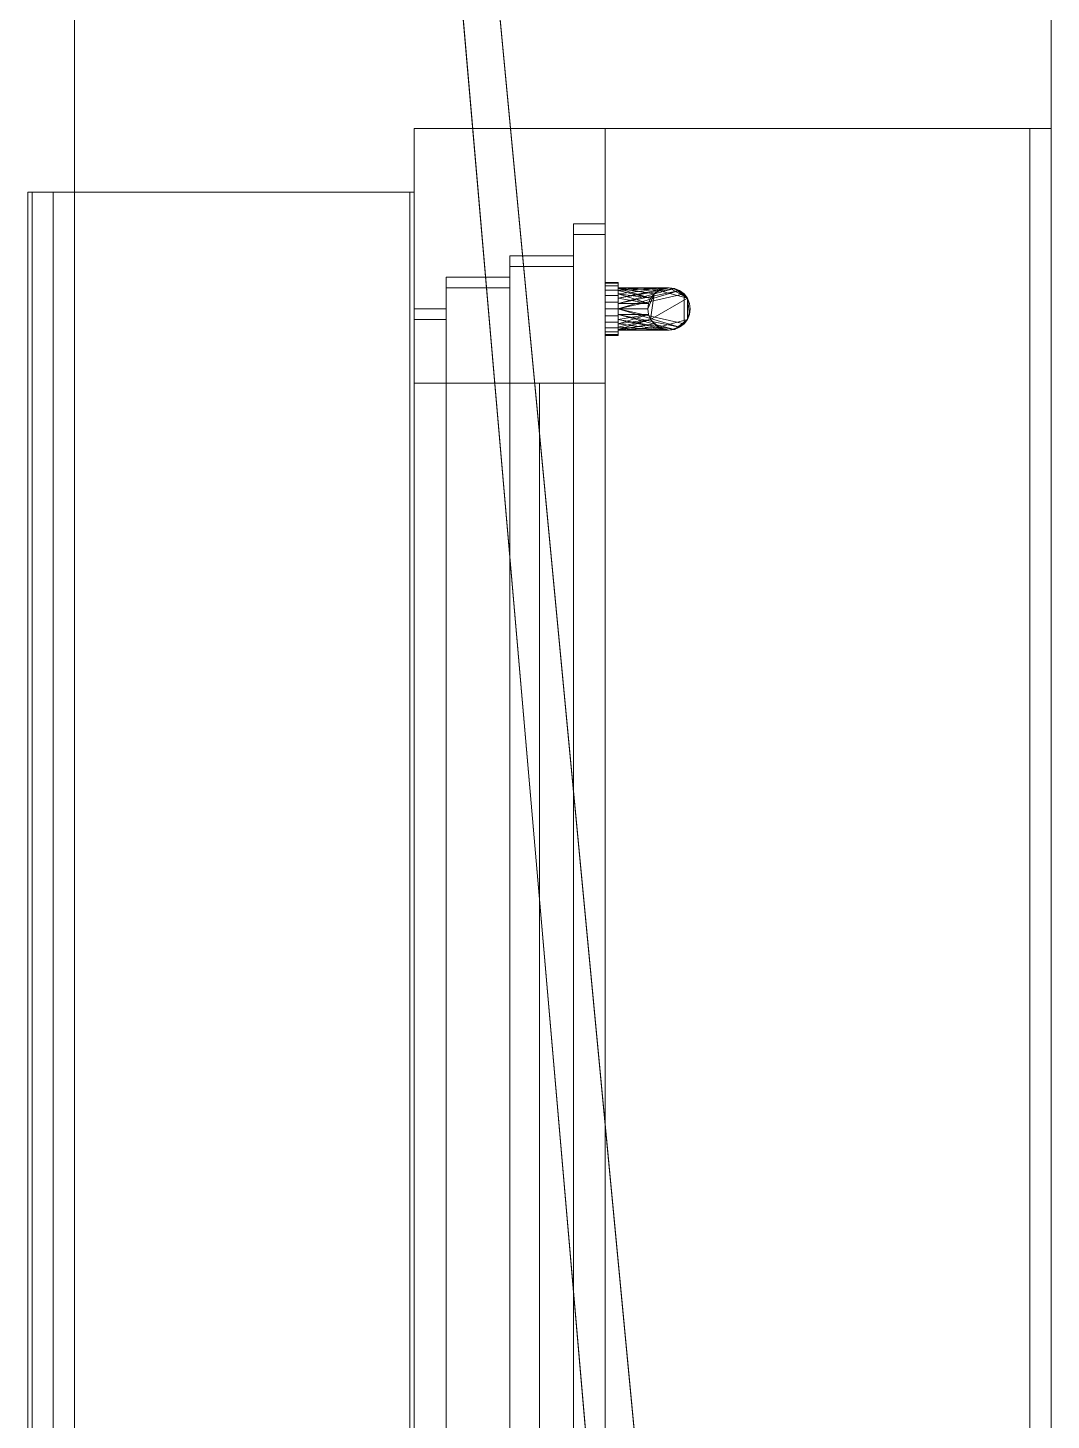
# Model space of a CAD drawing. Header units: millimetres. Extents: x 58509 to 70877, y -36887 to -9553.
# Drawn here: x 58783 to 59265, y -12632 to -11977 of the extents above; entities that cross this region are included whole.
import ezdxf

# ---------------------------------------------------------------- set-up
doc = ezdxf.new("R2010")
doc.units = ezdxf.units.MM
doc.layers.add('A-GLAZ', color=151, linetype='Continuous', lineweight=9)
doc.layers.add('A-WALL', color=113, linetype='Continuous', lineweight=9)

# ---------------------------------------------------------------- blocks, each defined once
blk = doc.blocks.new('FE 1 tlg - DrehKipp - 1100 x 1400-2474492-_3D_')
at = {"layer": 'A-GLAZ'}
mesh = blk.add_polyface(dxfattribs=at)
corners = [(-520, 252, 860.63), (-520, 230, 862), (-520, 72, 871.88), (520, 72, 871.88), (520, 230, 862), (520, 252, 860.63)]
mesh.append_faces([[corners[k] for k in face] for face in [(5, 0, 1, 4)]], dxfattribs={"vtx2": -1})
mesh.append_faces([[corners[k] for k in face] for face in [(1, 2, 3, 4)]], dxfattribs={"vtx3": -1})
mesh = blk.add_polyface(dxfattribs=at)
corners = [(-520, 252, 820.63), (-520, 252, 860.63), (520, 252, 860.63), (520, 252, 820.63)]
mesh.append_faces([[corners[k] for k in face] for face in [(3, 0, 1, 2)]])
mesh = blk.add_polyface(dxfattribs=at)
corners = [(-520, 240, 820.63), (-520, 252, 820.63), (520, 252, 820.63), (520, 240, 820.63)]
mesh.append_faces([[corners[k] for k in face] for face in [(0, 1, 2, 3)]])
mesh = blk.add_polyface(dxfattribs=at)
corners = [(-520, 250, 822.63), (-520, 240, 822.63), (520, 240, 822.63), (520, 250, 822.63)]
mesh.append_faces([[corners[k] for k in face] for face in [(0, 1, 2, 3)]])
mesh = blk.add_polyface(dxfattribs=at)
corners = [(-520, 250, 858.75), (-520, 250, 822.63), (520, 250, 822.63), (520, 250, 858.75)]
mesh.append_faces([[corners[k] for k in face] for face in [(3, 0, 1, 2)]])
mesh = blk.add_polyface(dxfattribs=at)
corners = [(-520, 230, 860), (-520, 250, 858.75), (520, 250, 858.75), (520, 230, 860), (520, 70, 870), (-520, 70, 870)]
mesh.append_faces([[corners[k] for k in face] for face in [(4, 5, 0, 3)]], dxfattribs={"vtx2": -1})
mesh.append_faces([[corners[k] for k in face] for face in [(0, 1, 2, 3)]], dxfattribs={"vtx3": -1})
mesh = blk.add_polyface(dxfattribs=at)
corners = [(520, 230, 862), (520, 230, 860), (520, 250, 858.75), (520, 250, 822.63), (520, 240, 822.63), (520, 240, 820.63), (520, 252, 820.63), (520, 252, 860.63)]
mesh.append_faces([[corners[k] for k in face] for face in [(2, 7, 0, 1)]], dxfattribs={"vtx0": -1})
mesh.append_faces([[corners[k] for k in face] for face in [(7, 2, 3, 6)]], dxfattribs={"vtx0": -1, "vtx2": -1})
mesh.append_faces([[corners[k] for k in face] for face in [(5, 6, 3, 4)]], dxfattribs={"vtx1": -1})
mesh = blk.add_polyface(dxfattribs=at)
corners = [(-520, 240, 822.63), (-520, 240, 820.63), (520, 240, 820.63), (520, 240, 822.63)]
mesh.append_faces([[corners[k] for k in face] for face in [(3, 0, 1, 2)]])
mesh = blk.add_polyface(dxfattribs=at)
corners = [(520, 230, 860), (520, 230, 862), (520, 72, 871.88), (520, 72, 890), (520, 70, 890), (520, 70, 870)]
mesh.append_faces([[corners[k] for k in face] for face in [(2, 5, 0, 1)]], dxfattribs={"vtx0": -1})
mesh.append_faces([[corners[k] for k in face] for face in [(2, 3, 4, 5)]], dxfattribs={"vtx3": -1})
mesh = blk.add_polyface(dxfattribs=at)
corners = [(550, 70, 850), (550, -20, 850), (-550, -20, 850), (-550, 70, 850)]
mesh.append_faces([[corners[k] for k in face] for face in [(1, 2, 3, 0)]])
mesh = blk.add_polyface(dxfattribs=at)
corners = [(-550, 70, 2250), (550, 70, 2250), (550, 70, 850), (-550, 70, 850), (465, 70, 945), (465, 70, 2165), (-465, 70, 2165), (-465, 70, 945)]
mesh.append_faces([[corners[k] for k in face] for face in [(1, 5, 6, 0), (0, 6, 7, 3)]], dxfattribs={"vtx0": -1, "vtx2": -1})
mesh.append_faces([[corners[k] for k in face] for face in [(4, 5, 1, 2), (7, 4, 2, 3)]], dxfattribs={"vtx1": -1, "vtx3": -1})
mesh = blk.add_polyface(dxfattribs=at)
corners = [(550, 70, 2250), (-550, 70, 2250), (-550, -20, 2250), (550, -20, 2250)]
mesh.append_faces([[corners[k] for k in face] for face in [(2, 3, 0, 1)]])
mesh = blk.add_polyface(dxfattribs=at)
corners = [(-520, 72, 890), (-520, 70, 890), (520, 70, 890), (520, 72, 890)]
mesh.append_faces([[corners[k] for k in face] for face in [(0, 1, 2, 3)]])
mesh = blk.add_polyface(dxfattribs=at)
corners = [(-520, 72, 871.88), (-520, 72, 890), (520, 72, 890), (520, 72, 871.88)]
mesh.append_faces([[corners[k] for k in face] for face in [(3, 0, 1, 2)]])
mesh = blk.add_polyface(dxfattribs=at)
corners = [(-520, 70, 890), (-520, 70, 870), (520, 70, 870), (520, 70, 890)]
mesh.append_faces([[corners[k] for k in face] for face in [(3, 0, 1, 2)]])
mesh = blk.add_polyface(dxfattribs=at)
corners = [(465, 55, 945), (465, 70, 945), (-465, 70, 945), (-465, 55, 945)]
mesh.append_faces([[corners[k] for k in face] for face in [(3, 0, 1, 2)]])
mesh = blk.add_polyface(dxfattribs=at)
corners = [(465, 70, 2165), (465, 55, 2165), (-465, 55, 2165), (-465, 70, 2165)]
mesh.append_faces([[corners[k] for k in face] for face in [(2, 3, 0, 1)]])
mesh = blk.add_polyface(dxfattribs=at)
corners = [(-460, 70, 950), (-460, 70, 2160), (460, 70, 2160), (460, 70, 950), (-430, 70, 2130), (-430, 70, 980), (430, 70, 980), (430, 70, 2130)]
mesh.append_faces([[corners[k] for k in face] for face in [(2, 7, 4, 1), (1, 4, 5, 0)]], dxfattribs={"vtx0": -1, "vtx2": -1})
mesh.append_faces([[corners[k] for k in face] for face in [(6, 7, 2, 3), (5, 6, 3, 0)]], dxfattribs={"vtx1": -1, "vtx3": -1})
mesh = blk.add_polyface(dxfattribs=at)
corners = [(-460, 70, 950), (460, 70, 950), (460, 55, 950), (-460, 55, 950)]
mesh.append_faces([[corners[k] for k in face] for face in [(3, 0, 1, 2)]])
mesh = blk.add_polyface(dxfattribs=at)
corners = [(460, 70, 2160), (-460, 70, 2160), (-460, 55, 2160), (460, 55, 2160)]
mesh.append_faces([[corners[k] for k in face] for face in [(3, 0, 1, 2)]])
mesh = blk.add_polyface(dxfattribs=at)
corners = [(-430, -20, 980), (430, -20, 980), (430, 70, 980), (-430, 70, 980)]
mesh.append_faces([[corners[k] for k in face] for face in [(3, 0, 1, 2)]])
mesh = blk.add_polyface(dxfattribs=at)
corners = [(430, -20, 2130), (-430, -20, 2130), (-430, 70, 2130), (430, 70, 2130)]
mesh.append_faces([[corners[k] for k in face] for face in [(3, 0, 1, 2)]])
mesh = blk.add_polyface(dxfattribs=at)
corners = [(430, -20, 980), (430, -20, 2130), (430, 70, 2130), (430, 70, 980)]
mesh.append_faces([[corners[k] for k in face] for face in [(3, 0, 1, 2)]])
mesh = blk.add_polyface(dxfattribs=at)
corners = [(460, 70, 950), (460, 70, 2160), (460, 55, 2160), (460, 55, 950)]
mesh.append_faces([[corners[k] for k in face] for face in [(2, 3, 0, 1)]])
mesh = blk.add_polyface(dxfattribs=at)
corners = [(465, 70, 945), (465, 55, 945), (465, 55, 2165), (465, 70, 2165)]
mesh.append_faces([[corners[k] for k in face] for face in [(2, 3, 0, 1)]])
mesh = blk.add_polyface(dxfattribs=at)
corners = [(550, 70, 2250), (550, -20, 2250), (550, -20, 850), (550, 70, 850)]
mesh.append_faces([[corners[k] for k in face] for face in [(3, 0, 1, 2)]])
mesh = blk.add_polyface(dxfattribs=at)
corners = [(480, 55, 930), (480, 55, 2180), (-480, 55, 2180), (-480, 55, 930), (465, 55, 2165), (465, 55, 945), (-465, 55, 945), (-465, 55, 2165)]
mesh.append_faces([[corners[k] for k in face] for face in [(2, 7, 4, 1), (1, 4, 5, 0)]], dxfattribs={"vtx0": -1, "vtx2": -1})
mesh.append_faces([[corners[k] for k in face] for face in [(6, 7, 2, 3), (5, 6, 3, 0)]], dxfattribs={"vtx1": -1, "vtx3": -1})
mesh = blk.add_polyface(dxfattribs=at)
corners = [(480, 25, 930), (480, 55, 930), (-480, 55, 930), (-480, 25, 930)]
mesh.append_faces([[corners[k] for k in face] for face in [(3, 0, 1, 2)]])
mesh = blk.add_polyface(dxfattribs=at)
corners = [(480, 55, 2180), (480, 25, 2180), (-480, 25, 2180), (-480, 55, 2180)]
mesh.append_faces([[corners[k] for k in face] for face in [(2, 3, 0, 1)]])
mesh = blk.add_polyface(dxfattribs=at)
corners = [(-475, 55, 935), (475, 55, 935), (475, 25, 935), (-475, 25, 935)]
mesh.append_faces([[corners[k] for k in face] for face in [(3, 0, 1, 2)]])
mesh = blk.add_polyface(dxfattribs=at)
corners = [(-475, 55, 935), (-475, 55, 2175), (475, 55, 2175), (475, 55, 935), (-460, 55, 2160), (-460, 55, 950), (460, 55, 950), (460, 55, 2160)]
mesh.append_faces([[corners[k] for k in face] for face in [(2, 7, 4, 1), (1, 4, 5, 0)]], dxfattribs={"vtx0": -1, "vtx2": -1})
mesh.append_faces([[corners[k] for k in face] for face in [(6, 7, 2, 3), (5, 6, 3, 0)]], dxfattribs={"vtx1": -1, "vtx3": -1})
mesh = blk.add_polyface(dxfattribs=at)
corners = [(475, 55, 2175), (-475, 55, 2175), (-475, 25, 2175), (475, 25, 2175)]
mesh.append_faces([[corners[k] for k in face] for face in [(2, 3, 0, 1)]])
at = {"layer": 'A-GLAZ', "transparency": 33554432}
mesh = blk.add_polyface(dxfattribs=at)
corners = [(-430, 55, 980), (430, 55, 980), (430, 11, 980), (-430, 11, 980)]
mesh.append_faces([[corners[k] for k in face] for face in [(0, 1, 2, 3)]])
mesh = blk.add_polyface(dxfattribs=at)
corners = [(430, 55, 2130), (430, 55, 980), (-430, 55, 980), (-430, 55, 2130)]
mesh.append_faces([[corners[k] for k in face] for face in [(2, 3, 0, 1)]])
mesh = blk.add_polyface(dxfattribs=at)
corners = [(-430, 55, 2130), (-430, 11, 2130), (430, 11, 2130), (430, 55, 2130)]
mesh.append_faces([[corners[k] for k in face] for face in [(3, 0, 1, 2)]])
mesh = blk.add_polyface(dxfattribs=at)
corners = [(430, 11, 2130), (430, 11, 980), (430, 55, 980), (430, 55, 2130)]
mesh.append_faces([[corners[k] for k in face] for face in [(2, 3, 0, 1)]])
at = {"layer": 'A-GLAZ'}
mesh = blk.add_polyface(dxfattribs=at)
corners = [(475, 55, 935), (475, 55, 2175), (475, 25, 2175), (475, 25, 935)]
mesh.append_faces([[corners[k] for k in face] for face in [(2, 3, 0, 1)]])
mesh = blk.add_polyface(dxfattribs=at)
corners = [(480, 55, 2180), (480, 55, 930), (480, 25, 930), (480, 25, 2180)]
mesh.append_faces([[corners[k] for k in face] for face in [(2, 3, 0, 1)]])
mesh = blk.add_polyface(dxfattribs=at)
corners = [(490, 25, 920), (490, 25, 2190), (-490, 25, 2190), (-490, 25, 920), (480, 25, 2180), (480, 25, 930), (-480, 25, 930), (-480, 25, 2180)]
mesh.append_faces([[corners[k] for k in face] for face in [(2, 7, 4, 1), (1, 4, 5, 0)]], dxfattribs={"vtx0": -1, "vtx2": -1})
mesh.append_faces([[corners[k] for k in face] for face in [(6, 7, 2, 3), (5, 6, 3, 0)]], dxfattribs={"vtx1": -1, "vtx3": -1})
mesh = blk.add_polyface(dxfattribs=at)
corners = [(490, -5, 920), (490, 25, 920), (-490, 25, 920), (-490, -5, 920)]
mesh.append_faces([[corners[k] for k in face] for face in [(3, 0, 1, 2)]])
mesh = blk.add_polyface(dxfattribs=at)
corners = [(490, 25, 2190), (490, -5, 2190), (-490, -5, 2190), (-490, 25, 2190)]
mesh.append_faces([[corners[k] for k in face] for face in [(1, 2, 3, 0)]])
mesh = blk.add_polyface(dxfattribs=at)
corners = [(-485, 25, 925), (485, 25, 925), (485, -5, 925), (-485, -5, 925)]
mesh.append_faces([[corners[k] for k in face] for face in [(3, 0, 1, 2)]])
mesh = blk.add_polyface(dxfattribs=at)
corners = [(-485, 25, 925), (-485, 25, 2185), (485, 25, 2185), (485, 25, 925), (-475, 25, 2175), (-475, 25, 935), (475, 25, 935), (475, 25, 2175)]
mesh.append_faces([[corners[k] for k in face] for face in [(2, 7, 4, 1), (1, 4, 5, 0)]], dxfattribs={"vtx0": -1, "vtx2": -1})
mesh.append_faces([[corners[k] for k in face] for face in [(6, 7, 2, 3), (5, 6, 3, 0)]], dxfattribs={"vtx1": -1, "vtx3": -1})
mesh = blk.add_polyface(dxfattribs=at)
corners = [(485, 25, 2185), (-485, 25, 2185), (-485, -5, 2185), (485, -5, 2185)]
mesh.append_faces([[corners[k] for k in face] for face in [(2, 3, 0, 1)]])
mesh = blk.add_polyface(dxfattribs=at)
corners = [(485, 25, 925), (485, 25, 2185), (485, -5, 2185), (485, -5, 925)]
mesh.append_faces([[corners[k] for k in face] for face in [(3, 0, 1, 2)]])
mesh = blk.add_polyface(dxfattribs=at)
corners = [(490, 25, 2190), (490, 25, 920), (490, -5, 920), (490, -5, 2190)]
mesh.append_faces([[corners[k] for k in face] for face in [(2, 3, 0, 1)]])
at = {"layer": 'A-GLAZ', "transparency": 33554432}
mesh = blk.add_polyface(dxfattribs=at)
corners = [(-430, 11, 2130), (-430, 11, 980), (430, 11, 980), (430, 11, 2130)]
mesh.append_faces([[corners[k] for k in face] for face in [(2, 3, 0, 1)]])
at = {"layer": 'A-GLAZ'}
mesh = blk.add_polyface(dxfattribs=at)
corners = [(505, -20, 905), (505, -5, 905), (-505, -5, 905), (-505, -20, 905)]
mesh.append_faces([[corners[k] for k in face] for face in [(0, 1, 2, 3)]])
mesh = blk.add_polyface(dxfattribs=at)
corners = [(505, -5, 905), (505, -5, 2205), (-505, -5, 2205), (-505, -5, 905), (490, -5, 2190), (490, -5, 920), (-490, -5, 920), (-490, -5, 2190)]
mesh.append_faces([[corners[k] for k in face] for face in [(2, 7, 4, 1), (1, 4, 5, 0)]], dxfattribs={"vtx0": -1, "vtx2": -1})
mesh.append_faces([[corners[k] for k in face] for face in [(6, 7, 2, 3), (5, 6, 3, 0)]], dxfattribs={"vtx1": -1, "vtx3": -1})
mesh = blk.add_polyface(dxfattribs=at)
corners = [(505, -5, 2205), (505, -20, 2205), (-505, -20, 2205), (-505, -5, 2205)]
mesh.append_faces([[corners[k] for k in face] for face in [(2, 3, 0, 1)]])
mesh = blk.add_polyface(dxfattribs=at)
corners = [(-500, -5, 910), (500, -5, 910), (500, -20, 910), (-500, -20, 910)]
mesh.append_faces([[corners[k] for k in face] for face in [(2, 3, 0, 1)]])
mesh = blk.add_polyface(dxfattribs=at)
corners = [(-500, -5, 910), (-500, -5, 2200), (500, -5, 2200), (500, -5, 910), (-485, -5, 2185), (-485, -5, 925), (485, -5, 925), (485, -5, 2185)]
mesh.append_faces([[corners[k] for k in face] for face in [(2, 7, 4, 1), (1, 4, 5, 0)]], dxfattribs={"vtx0": -1, "vtx2": -1})
mesh.append_faces([[corners[k] for k in face] for face in [(6, 7, 2, 3), (5, 6, 3, 0)]], dxfattribs={"vtx1": -1, "vtx3": -1})
mesh = blk.add_polyface(dxfattribs=at)
corners = [(500, -5, 2200), (-500, -5, 2200), (-500, -20, 2200), (500, -20, 2200)]
mesh.append_faces([[corners[k] for k in face] for face in [(2, 3, 0, 1)]])
mesh = blk.add_polyface(dxfattribs=at)
corners = [(500, -5, 910), (500, -5, 2200), (500, -20, 2200), (500, -20, 910)]
mesh.append_faces([[corners[k] for k in face] for face in [(3, 0, 1, 2)]])
mesh = blk.add_polyface(dxfattribs=at)
corners = [(505, -5, 2205), (505, -5, 905), (505, -20, 905), (505, -20, 2205)]
mesh.append_faces([[corners[k] for k in face] for face in [(2, 3, 0, 1)]])
mesh = blk.add_polyface(dxfattribs=at)
corners = [(550, -20, 2250), (-550, -20, 2250), (-550, -20, 850), (550, -20, 850), (505, -20, 2205), (505, -20, 905), (-505, -20, 905), (-505, -20, 2205)]
mesh.append_faces([[corners[k] for k in face] for face in [(1, 7, 4, 0), (0, 4, 5, 3)]], dxfattribs={"vtx0": -1, "vtx2": -1})
mesh.append_faces([[corners[k] for k in face] for face in [(6, 7, 1, 2), (5, 6, 2, 3)]], dxfattribs={"vtx1": -1, "vtx3": -1})
at = {"layer": 'A-GLAZ', "lineweight": 5}
mesh = blk.add_polyface(dxfattribs=at)
corners = [(-550, -20, 875), (-550, -230, 875), (550, -230, 875), (550, -20, 875)]
mesh.append_faces([[corners[k] for k in face] for face in [(3, 0, 1, 2)]])
mesh = blk.add_polyface(dxfattribs=at)
corners = [(-550, -20, 850), (550, -20, 850), (550, -220, 850), (-550, -220, 850)]
mesh.append_faces([[corners[k] for k in face] for face in [(2, 3, 0, 1)]])
mesh = blk.add_polyface(dxfattribs=at)
corners = [(-550, -20, 875), (550, -20, 875), (550, -20, 850), (-550, -20, 850)]
mesh.append_faces([[corners[k] for k in face] for face in [(0, 1, 2, 3)]])
at = {"layer": 'A-GLAZ'}
mesh = blk.add_polyface(dxfattribs=at)
corners = [(-500, -20, 2200), (-500, -20, 910), (500, -20, 910), (500, -20, 2200), (-430, -20, 980), (-430, -20, 2130), (430, -20, 2130), (430, -20, 980)]
mesh.append_faces([[corners[k] for k in face] for face in [(2, 7, 4, 1), (1, 4, 5, 0)]], dxfattribs={"vtx0": -1, "vtx2": -1})
mesh.append_faces([[corners[k] for k in face] for face in [(6, 7, 2, 3), (5, 6, 3, 0)]], dxfattribs={"vtx1": -1, "vtx3": -1})
at = {"layer": 'A-GLAZ', "lineweight": 5}
mesh = blk.add_polyface(dxfattribs=at)
corners = [(452.5, -20, 1572.5), (452.93, -20, 1575.74), (454.17, -20, 1578.75), (456.16, -20, 1581.34), (458.75, -20, 1583.33), (461.76, -20, 1584.57), (465, -20, 1585), (468.24, -20, 1584.57), (471.25, -20, 1583.33), (473.84, -20, 1581.34), (475.83, -20, 1578.75), (477.07, -20, 1575.74), (477.5, -20, 1572.5), (477.5, -20, 1555), (477.5, -20, 1537.5), (477.07, -20, 1534.26), (475.83, -20, 1531.25), (473.84, -20, 1528.66), (471.25, -20, 1526.67), (468.24, -20, 1525.43), (465, -20, 1525), (461.76, -20, 1525.43), (458.75, -20, 1526.67), (456.16, -20, 1528.66), (454.17, -20, 1531.25), (452.93, -20, 1534.26), (452.5, -20, 1537.5), (452.5, -20, 1555)]
mesh.append_faces([[corners[k] for k in face] for face in [(7, 5, 6)]], dxfattribs={"vtx0": -1})
mesh.append_faces([[corners[k] for k in face] for face in [(0, 11, 12, 13), (13, 26, 27, 0)]], dxfattribs={"vtx0": -1, "vtx3": -1})
mesh.append_faces([[corners[k] for k in face] for face in [(14, 15, 26, 13), (0, 1, 11)]], dxfattribs={"vtx1": -1, "vtx2": -1})
mesh.append_faces([[corners[k] for k in face] for face in [(15, 16, 25, 26), (18, 19, 22, 23), (17, 18, 23, 24), (16, 17, 24, 25), (10, 11, 1, 2), (8, 9, 3, 4), (7, 8, 4, 5), (9, 10, 2, 3)]], dxfattribs={"vtx1": -1, "vtx3": -1})
mesh.append_faces([[corners[k] for k in face] for face in [(19, 20, 21, 22)]], dxfattribs={"vtx3": -1})
mesh = blk.add_polyface(dxfattribs=at)
corners = [(477.5, -26, 1572.5), (477.5, -20, 1572.5), (477.07, -20, 1575.74), (475.83, -20, 1578.75), (473.84, -20, 1581.34), (471.25, -20, 1583.33), (468.24, -20, 1584.57), (465, -20, 1585), (461.76, -20, 1584.57), (458.75, -20, 1583.33), (456.16, -20, 1581.34), (454.17, -20, 1578.75), (452.93, -20, 1575.74), (452.5, -20, 1572.5), (452.5, -26, 1572.5), (452.93, -26, 1575.74), (454.17, -26, 1578.75), (456.16, -26, 1581.34), (458.75, -26, 1583.33), (461.76, -26, 1584.57), (465, -26, 1585), (468.24, -26, 1584.57), (471.25, -26, 1583.33), (473.84, -26, 1581.34), (475.83, -26, 1578.75), (477.07, -26, 1575.74)]
mesh.append_faces([[corners[k] for k in face] for face in [(15, 12, 13, 14), (2, 25, 0, 1)]], dxfattribs={"vtx0": -1})
mesh.append_faces([[corners[k] for k in face] for face in [(16, 11, 12, 15), (18, 9, 10, 17), (17, 10, 11, 16), (19, 8, 9, 18), (8, 19, 20, 7), (21, 6, 7, 20), (22, 5, 6, 21), (24, 3, 4, 23), (23, 4, 5, 22), (25, 2, 3, 24)]], dxfattribs={"vtx0": -1, "vtx2": -1})
mesh = blk.add_polyface(dxfattribs=at)
corners = [(452.5, -26, 1537.5), (452.5, -20, 1537.5), (452.93, -20, 1534.26), (454.17, -20, 1531.25), (456.16, -20, 1528.66), (458.75, -20, 1526.67), (461.76, -20, 1525.43), (465, -20, 1525), (468.24, -20, 1525.43), (471.25, -20, 1526.67), (473.84, -20, 1528.66), (475.83, -20, 1531.25), (477.07, -20, 1534.26), (477.5, -20, 1537.5), (477.5, -26, 1537.5), (477.07, -26, 1534.26), (475.83, -26, 1531.25), (473.84, -26, 1528.66), (471.25, -26, 1526.67), (468.24, -26, 1525.43), (465, -26, 1525), (461.76, -26, 1525.43), (458.75, -26, 1526.67), (456.16, -26, 1528.66), (454.17, -26, 1531.25), (452.93, -26, 1534.26)]
mesh.append_faces([[corners[k] for k in face] for face in [(15, 12, 13, 14), (2, 25, 0, 1)]], dxfattribs={"vtx0": -1})
mesh.append_faces([[corners[k] for k in face] for face in [(16, 11, 12, 15), (18, 9, 10, 17), (17, 10, 11, 16), (19, 8, 9, 18), (8, 19, 20, 7), (21, 6, 7, 20), (22, 5, 6, 21), (24, 3, 4, 23), (23, 4, 5, 22), (25, 2, 3, 24)]], dxfattribs={"vtx0": -1, "vtx2": -1})
mesh = blk.add_polyface(dxfattribs=at)
corners = [(452.5, -26, 1555), (452.5, -20, 1555), (452.5, -20, 1537.5), (452.5, -26, 1537.5)]
mesh.append_faces([[corners[k] for k in face] for face in [(3, 0, 1, 2)]])
mesh = blk.add_polyface(dxfattribs=at)
corners = [(452.5, -26, 1572.5), (452.5, -20, 1572.5), (452.5, -20, 1555), (452.5, -26, 1555)]
mesh.append_faces([[corners[k] for k in face] for face in [(2, 3, 0, 1)]])
mesh = blk.add_polyface(dxfattribs=at)
corners = [(452.5, -26, 1572.5), (452.5, -26, 1555), (452.5, -26, 1537.5), (452.93, -26, 1534.26), (454.17, -26, 1531.25), (456.16, -26, 1528.66), (458.75, -26, 1526.67), (461.76, -26, 1525.43), (465, -26, 1525), (468.24, -26, 1525.43), (471.25, -26, 1526.67), (473.84, -26, 1528.66), (475.83, -26, 1531.25), (477.07, -26, 1534.26), (477.5, -26, 1537.5), (477.5, -26, 1555), (477.5, -26, 1572.5), (477.07, -26, 1575.74), (475.83, -26, 1578.75), (473.84, -26, 1581.34), (471.25, -26, 1583.33), (468.24, -26, 1584.57), (465, -26, 1585), (461.76, -26, 1584.57), (458.75, -26, 1583.33), (456.16, -26, 1581.34), (454.17, -26, 1578.75), (452.93, -26, 1575.74), (475, -26, 1555), (474.66, -26, 1552.41), (473.66, -26, 1550), (472.07, -26, 1547.93), (470, -26, 1546.34), (467.59, -26, 1545.34), (465, -26, 1545), (462.41, -26, 1545.34), (460, -26, 1546.34), (457.93, -26, 1547.93), (456.34, -26, 1550), (455.34, -26, 1552.41), (455, -26, 1555), (455.34, -26, 1557.59), (456.34, -26, 1560), (457.93, -26, 1562.07), (460, -26, 1563.66), (462.41, -26, 1564.66), (465, -26, 1565), (467.59, -26, 1564.66), (470, -26, 1563.66), (472.07, -26, 1562.07), (473.66, -26, 1560), (474.66, -26, 1557.59)]
mesh.append_faces([[corners[k] for k in face] for face in [(36, 2, 35)]], dxfattribs={"vtx0": -1, "vtx1": -1})
mesh.append_faces([[corners[k] for k in face] for face in [(2, 36, 37), (2, 37, 38, 1), (34, 11, 12, 33), (14, 31, 32), (14, 32, 33), (0, 43, 44), (0, 44, 45, 27), (16, 48, 49), (16, 49, 50), (47, 17, 18, 46), (1, 40, 41)]], dxfattribs={"vtx0": -1, "vtx2": -1})
mesh.append_faces([[corners[k] for k in face] for face in [(34, 7, 8, 9), (34, 9, 10, 11), (33, 12, 13, 14), (46, 24, 25, 26), (46, 20, 21, 22)]], dxfattribs={"vtx0": -1, "vtx3": -1})
mesh.append_faces([[corners[k] for k in face] for face in [(3, 4, 35, 2), (6, 7, 34, 5), (38, 39, 1), (39, 40, 1), (29, 30, 15), (28, 29, 15), (41, 42, 1), (23, 24, 46, 22), (51, 28, 15), (19, 20, 46, 18)]], dxfattribs={"vtx1": -1, "vtx2": -1})
mesh.append_faces([[corners[k] for k in face] for face in [(4, 5, 34, 35), (14, 15, 30, 31), (42, 43, 0, 1), (26, 27, 45, 46), (47, 48, 16, 17), (50, 51, 15, 16)]], dxfattribs={"vtx1": -1, "vtx3": -1})
mesh = blk.add_polyface(dxfattribs=at)
corners = [(475, -50, 1555), (475, -26, 1555), (474.66, -26, 1557.59), (473.66, -26, 1560), (472.07, -26, 1562.07), (470, -26, 1563.66), (467.59, -26, 1564.66), (465, -26, 1565), (462.41, -26, 1564.66), (460, -26, 1563.66), (457.93, -26, 1562.07), (456.34, -26, 1560), (455.34, -26, 1557.59), (455, -26, 1555), (455, -50, 1555), (455.34, -52.59, 1557.59), (456.34, -55, 1560), (457.93, -57.07, 1562.07), (460, -58.66, 1563.66), (462.41, -59.66, 1564.66), (465, -60, 1565), (467.59, -59.66, 1564.66), (470, -58.66, 1563.66), (472.07, -57.07, 1562.07), (473.66, -55, 1560), (474.66, -52.59, 1557.59)]
mesh.append_faces([[corners[k] for k in face] for face in [(14, 12, 13)]], dxfattribs={"vtx0": -1})
mesh.append_faces([[corners[k] for k in face] for face in [(25, 6, 24), (3, 0, 2), (5, 0, 4), (12, 14, 11), (10, 14, 9), (19, 22, 18)]], dxfattribs={"vtx0": -1, "vtx1": -1})
mesh.append_faces([[corners[k] for k in face] for face in [(17, 23, 7)]], dxfattribs={"vtx0": -1, "vtx1": -1, "vtx2": -1})
mesh.append_faces([[corners[k] for k in face] for face in [(18, 22, 23, 17), (7, 23, 24), (0, 3, 4), (7, 16, 17), (16, 7, 8), (15, 8, 9), (14, 10, 11)]], dxfattribs={"vtx0": -1, "vtx2": -1})
mesh.append_faces([[corners[k] for k in face] for face in [(21, 22, 19, 20), (1, 2, 0)]], dxfattribs={"vtx1": -1})
mesh.append_faces([[corners[k] for k in face] for face in [(6, 7, 24), (25, 0, 5), (5, 6, 25), (15, 16, 8), (14, 15, 9)]], dxfattribs={"vtx1": -1, "vtx2": -1})
mesh = blk.add_polyface(dxfattribs=at)
corners = [(455, -50, 1555), (455, -26, 1555), (455.34, -26, 1552.41), (456.34, -26, 1550), (457.93, -26, 1547.93), (460, -26, 1546.34), (462.41, -26, 1545.34), (465, -26, 1545), (467.59, -26, 1545.34), (470, -26, 1546.34), (472.07, -26, 1547.93), (473.66, -26, 1550), (474.66, -26, 1552.41), (475, -26, 1555), (475, -50, 1555), (474.66, -47.41, 1552.41), (473.66, -45, 1550), (472.07, -42.93, 1547.93), (470, -41.34, 1546.34), (467.59, -40.34, 1545.34), (465, -40, 1545), (462.41, -40.34, 1545.34), (460, -41.34, 1546.34), (457.93, -42.93, 1547.93), (456.34, -45, 1550), (455.34, -47.41, 1552.41)]
mesh.append_faces([[corners[k] for k in face] for face in [(1, 25, 0)]], dxfattribs={"vtx0": -1})
mesh.append_faces([[corners[k] for k in face] for face in [(2, 23, 1), (3, 22, 2), (6, 21, 5), (12, 18, 11), (10, 19, 9)]], dxfattribs={"vtx0": -1, "vtx1": -1})
mesh.append_faces([[corners[k] for k in face] for face in [(1, 24, 25), (4, 21, 22), (2, 22, 23), (1, 23, 24), (22, 3, 4), (12, 17, 18), (10, 18, 19), (13, 15, 16), (13, 16, 17), (20, 7, 8, 19), (19, 8, 9), (18, 10, 11), (17, 12, 13)]], dxfattribs={"vtx0": -1, "vtx2": -1})
mesh.append_faces([[corners[k] for k in face] for face in [(4, 5, 21)]], dxfattribs={"vtx1": -1, "vtx2": -1})
mesh.append_faces([[corners[k] for k in face] for face in [(6, 7, 20, 21)]], dxfattribs={"vtx1": -1, "vtx3": -1})
mesh.append_faces([[corners[k] for k in face] for face in [(13, 14, 15)]], dxfattribs={"vtx2": -1})
mesh = blk.add_polyface(dxfattribs=at)
corners = [(477.5, -26, 1555), (477.5, -20, 1555), (477.5, -20, 1572.5), (477.5, -26, 1572.5)]
mesh.append_faces([[corners[k] for k in face] for face in [(3, 0, 1, 2)]])
mesh = blk.add_polyface(dxfattribs=at)
corners = [(477.5, -26, 1537.5), (477.5, -20, 1537.5), (477.5, -20, 1555), (477.5, -26, 1555)]
mesh.append_faces([[corners[k] for k in face] for face in [(2, 3, 0, 1)]])
mesh = blk.add_polyface(dxfattribs=at)
corners = [(550, -20, 875), (550, -230, 875), (550, -230, 857), (550, -220, 857), (550, -220, 850), (550, -20, 850)]
mesh.append_faces([[corners[k] for k in face] for face in [(3, 0, 1, 2)]], dxfattribs={"vtx0": -1})
mesh.append_faces([[corners[k] for k in face] for face in [(5, 0, 3, 4)]], dxfattribs={"vtx1": -1})
mesh = blk.add_polyface(dxfattribs=at)
corners = [(475, -50, 1435), (474.66, -52.59, 1435), (473.66, -55, 1435), (472.07, -57.07, 1435), (470, -58.66, 1435), (467.59, -59.66, 1435), (465, -60, 1435), (462.41, -59.66, 1435), (460, -58.66, 1435), (457.93, -57.07, 1435), (456.34, -55, 1435), (455.34, -52.59, 1435), (455, -50, 1435), (455.34, -47.41, 1435), (456.34, -45, 1435), (457.93, -42.93, 1435), (460, -41.34, 1435), (462.41, -40.34, 1435), (465, -40, 1435), (467.59, -40.34, 1435), (470, -41.34, 1435), (472.07, -42.93, 1435), (473.66, -45, 1435), (474.66, -47.41, 1435)]
mesh.append_faces([[corners[k] for k in face] for face in [(14, 12, 13), (8, 6, 7)]], dxfattribs={"vtx0": -1})
mesh.append_faces([[corners[k] for k in face] for face in [(16, 4, 8, 14)]], dxfattribs={"vtx0": -1, "vtx1": -1, "vtx2": -1, "vtx3": -1})
mesh.append_faces([[corners[k] for k in face] for face in [(16, 21, 22, 4), (8, 11, 12, 14)]], dxfattribs={"vtx0": -1, "vtx2": -1, "vtx3": -1})
mesh.append_faces([[corners[k] for k in face] for face in [(20, 21, 18, 19), (15, 16, 14)]], dxfattribs={"vtx1": -1})
mesh.append_faces([[corners[k] for k in face] for face in [(0, 1, 4)]], dxfattribs={"vtx1": -1, "vtx2": -1})
mesh.append_faces([[corners[k] for k in face] for face in [(2, 3, 4, 1)]], dxfattribs={"vtx2": -1})
mesh.append_faces([[corners[k] for k in face] for face in [(22, 23, 0, 4), (4, 5, 6, 8), (16, 17, 18, 21)]], dxfattribs={"vtx2": -1, "vtx3": -1})
mesh.append_faces([[corners[k] for k in face] for face in [(8, 9, 10, 11)]], dxfattribs={"vtx3": -1})
mesh = blk.add_polyface(dxfattribs=at)
corners = [(475, -50, 1555), (475, -50, 1435), (474.66, -47.41, 1435), (473.66, -45, 1435), (472.07, -42.93, 1435), (470, -41.34, 1435), (467.59, -40.34, 1435), (465, -40, 1435), (462.41, -40.34, 1435), (460, -41.34, 1435), (457.93, -42.93, 1435), (456.34, -45, 1435), (455.34, -47.41, 1435), (455, -50, 1435), (455, -50, 1555), (455.34, -47.41, 1552.41), (456.34, -45, 1550), (457.93, -42.93, 1547.93), (460, -41.34, 1546.34), (462.41, -40.34, 1545.34), (465, -40, 1545), (467.59, -40.34, 1545.34), (470, -41.34, 1546.34), (472.07, -42.93, 1547.93), (473.66, -45, 1550), (474.66, -47.41, 1552.41)]
mesh.append_faces([[corners[k] for k in face] for face in [(15, 13, 14), (1, 25, 0)]], dxfattribs={"vtx0": -1})
mesh.append_faces([[corners[k] for k in face] for face in [(16, 13, 15), (25, 1, 24)]], dxfattribs={"vtx0": -1, "vtx1": -1})
mesh.append_faces([[corners[k] for k in face] for face in [(17, 11, 12), (16, 12, 13), (19, 8, 9, 18), (18, 9, 10, 17), (17, 10, 11), (20, 7, 8, 19), (12, 16, 17), (24, 1, 2), (23, 2, 3), (23, 3, 4), (2, 23, 24)]], dxfattribs={"vtx0": -1, "vtx2": -1})
mesh.append_faces([[corners[k] for k in face] for face in [(4, 5, 22, 23), (5, 6, 21, 22), (20, 21, 6, 7)]], dxfattribs={"vtx1": -1, "vtx3": -1})
mesh = blk.add_polyface(dxfattribs=at)
corners = [(455, -50, 1555), (455, -50, 1435), (455.34, -52.59, 1435), (456.34, -55, 1435), (457.93, -57.07, 1435), (460, -58.66, 1435), (462.41, -59.66, 1435), (465, -60, 1435), (467.59, -59.66, 1435), (470, -58.66, 1435), (472.07, -57.07, 1435), (473.66, -55, 1435), (474.66, -52.59, 1435), (475, -50, 1435), (475, -50, 1555), (474.66, -52.59, 1557.59), (473.66, -55, 1560), (472.07, -57.07, 1562.07), (470, -58.66, 1563.66), (467.59, -59.66, 1564.66), (465, -60, 1565), (462.41, -59.66, 1564.66), (460, -58.66, 1563.66), (457.93, -57.07, 1562.07), (456.34, -55, 1560), (455.34, -52.59, 1557.59)]
mesh.append_faces([[corners[k] for k in face] for face in [(12, 14, 11)]], dxfattribs={"vtx0": -1, "vtx1": -1})
mesh.append_faces([[corners[k] for k in face] for face in [(15, 10, 11), (11, 14, 15), (9, 16, 17), (24, 4, 5), (22, 5, 6, 21), (0, 2, 3), (25, 3, 4), (7, 20, 21, 6)]], dxfattribs={"vtx0": -1, "vtx2": -1})
mesh.append_faces([[corners[k] for k in face] for face in [(9, 10, 16), (15, 16, 10), (17, 18, 9), (23, 24, 5), (22, 23, 5), (24, 25, 4), (25, 0, 3)]], dxfattribs={"vtx1": -1, "vtx2": -1})
mesh.append_faces([[corners[k] for k in face] for face in [(8, 9, 18, 19), (19, 20, 7, 8)]], dxfattribs={"vtx1": -1, "vtx3": -1})
mesh.append_faces([[corners[k] for k in face] for face in [(12, 13, 14), (0, 1, 2)]], dxfattribs={"vtx2": -1})
mesh = blk.add_polyface(dxfattribs=at)
corners = [(-550, -220, 857), (550, -220, 857), (550, -230, 857), (-550, -230, 857)]
mesh.append_faces([[corners[k] for k in face] for face in [(1, 2, 3, 0)]])
mesh = blk.add_polyface(dxfattribs=at)
corners = [(550, -220, 857), (-550, -220, 857), (-550, -220, 850), (550, -220, 850)]
mesh.append_faces([[corners[k] for k in face] for face in [(3, 0, 1, 2)]])
mesh = blk.add_polyface(dxfattribs=at)
corners = [(550, -230, 875), (-550, -230, 875), (-550, -230, 857), (550, -230, 857)]
mesh.append_faces([[corners[k] for k in face] for face in [(0, 1, 2, 3)]])

msp = doc.modelspace()

# ---------------------------------------------------------------- block references
at = {"layer": 'A-GLAZ', "rotation": 90}
msp.add_blockref('FE 1 tlg - DrehKipp - 1100 x 1400-2474492-_3D_', (59034.59, -12574.2, 674), dxfattribs=at)

# ---------------------------------------------------------------- meshes
at = {"layer": 'A-WALL'}
mesh = msp.add_polyface(dxfattribs=at)
corners = [(58804.59, -22124.24), (58804.59, -22124.24, 4000), (58804.59, -9863.7, 4000), (58804.59, -9863.7), (58804.59, -12054.2, 1534), (58804.59, -12054.2, 2894), (58804.59, -13094.2, 2894), (58804.59, -13094.2, 1534)]
mesh.append_faces([[corners[k] for k in face] for face in [(4, 3, 7)]], dxfattribs={"vtx0": -1, "vtx1": -1})
mesh.append_faces([[corners[k] for k in face] for face in [(2, 5, 6, 1), (1, 6, 7)]], dxfattribs={"vtx0": -1, "vtx2": -1})
mesh.append_faces([[corners[k] for k in face] for face in [(0, 1, 7, 3)]], dxfattribs={"vtx1": -1, "vtx2": -1})
mesh.append_faces([[corners[k] for k in face] for face in [(2, 3, 4, 5)]], dxfattribs={"vtx1": -1, "vtx3": -1})
mesh = msp.add_polyface(dxfattribs=at)
corners = [(59264.59, -9863.7), (59264.59, -10323.7), (59264.59, -14703.76), (59264.59, -15163.76), (59264.59, -19776.24), (59264.59, -20236.24), (59264.59, -22124.24), (58804.59, -22124.24), (58804.59, -9863.7)]
mesh.append_faces([[corners[k] for k in face] for face in [(8, 2, 3, 7)]], dxfattribs={"vtx0": -1, "vtx2": -1})
mesh.append_faces([[corners[k] for k in face] for face in [(7, 3, 4, 5)]], dxfattribs={"vtx0": -1, "vtx3": -1})
mesh.append_faces([[corners[k] for k in face] for face in [(5, 6, 7)]], dxfattribs={"vtx2": -1})
mesh.append_faces([[corners[k] for k in face] for face in [(8, 0, 1, 2)]], dxfattribs={"vtx3": -1})
mesh = msp.add_polyface(dxfattribs=at)
corners = [(59264.59, -22124.24, 4000), (59264.59, -20236.24, 4000), (59264.59, -19776.24, 4000), (59264.59, -15163.76, 4000), (59264.59, -14703.76, 4000), (59264.59, -10323.7, 4000), (59264.59, -9863.7, 4000), (58804.59, -9863.7, 4000), (58804.59, -22124.24, 4000)]
mesh.append_faces([[corners[k] for k in face] for face in [(8, 2, 3, 7)]], dxfattribs={"vtx0": -1, "vtx2": -1})
mesh.append_faces([[corners[k] for k in face] for face in [(7, 3, 4, 5)]], dxfattribs={"vtx0": -1, "vtx3": -1})
mesh.append_faces([[corners[k] for k in face] for face in [(5, 6, 7)]], dxfattribs={"vtx2": -1})
mesh.append_faces([[corners[k] for k in face] for face in [(8, 0, 1, 2)]], dxfattribs={"vtx3": -1})
mesh = msp.add_polyface(dxfattribs=at)
corners = [(59264.59, -22124.24), (59264.59, -20236.24), (59264.59, -19776.24), (59264.59, -15163.76), (59264.59, -14703.76), (59264.59, -10323.7), (59264.59, -9863.7), (59264.59, -9863.7, 4000), (59264.59, -10323.7, 4000), (59264.59, -14703.76, 4000), (59264.59, -15163.76, 4000), (59264.59, -19776.24, 4000), (59264.59, -20236.24, 4000), (59264.59, -22124.24, 4000), (59264.59, -13124.2, 2924), (59264.59, -12024.2, 2924), (59264.59, -12024.2, 1524), (59264.59, -13124.2, 1524)]
mesh.append_faces([[corners[k] for k in face] for face in [(3, 11, 2)]], dxfattribs={"vtx0": -1, "vtx1": -1})
mesh.append_faces([[corners[k] for k in face] for face in [(17, 3, 4, 16), (16, 6, 7), (9, 14, 15, 8), (8, 15, 16, 7)]], dxfattribs={"vtx0": -1, "vtx2": -1})
mesh.append_faces([[corners[k] for k in face] for face in [(0, 1, 12, 13)]], dxfattribs={"vtx1": -1})
mesh.append_faces([[corners[k] for k in face] for face in [(5, 6, 16, 4)]], dxfattribs={"vtx1": -1, "vtx2": -1})
mesh.append_faces([[corners[k] for k in face] for face in [(10, 11, 3, 17)]], dxfattribs={"vtx1": -1, "vtx2": -1, "vtx3": -1})
mesh.append_faces([[corners[k] for k in face] for face in [(1, 2, 11, 12), (17, 14, 9, 10)]], dxfattribs={"vtx1": -1, "vtx3": -1})
mesh = msp.add_polyface(dxfattribs=at)
corners = [(58964.59, -13124.2, 2924), (58964.59, -12024.2, 2924), (59264.59, -12024.2, 2924), (59264.59, -13124.2, 2924)]
mesh.append_faces([[corners[k] for k in face] for face in [(3, 0, 1, 2)]])
mesh = msp.add_polyface(dxfattribs=at)
corners = [(58964.59, -13124.2, 1524), (59264.59, -13124.2, 1524), (59264.59, -12024.2, 1524), (58964.59, -12024.2, 1524)]
mesh.append_faces([[corners[k] for k in face] for face in [(0, 1, 2, 3)]])
mesh = msp.add_polyface(dxfattribs=at)
corners = [(59264.59, -12024.2, 2924), (58964.59, -12024.2, 2924), (58964.59, -12024.2, 1524), (59264.59, -12024.2, 1524)]
mesh.append_faces([[corners[k] for k in face] for face in [(0, 1, 2, 3)]])
mesh = msp.add_polyface(dxfattribs=at)
corners = [(58964.59, -12024.2, 2924), (58964.59, -13124.2, 2924), (58964.59, -13124.2, 1524), (58964.59, -12024.2, 1524), (58964.59, -12054.2, 2894), (58964.59, -12054.2, 1544), (58964.59, -13094.2, 1544), (58964.59, -13094.2, 2894)]
mesh.append_faces([[corners[k] for k in face] for face in [(7, 1, 2, 6), (3, 5, 6, 2)]], dxfattribs={"vtx0": -1, "vtx2": -1})
mesh.append_faces([[corners[k] for k in face] for face in [(7, 4, 0, 1), (3, 0, 4, 5)]], dxfattribs={"vtx1": -1, "vtx3": -1})
mesh = msp.add_polyface(dxfattribs=at)
corners = [(58804.59, -12054.2, 1534), (58964.59, -12054.2, 1544), (58964.59, -12054.2, 2894), (58804.59, -12054.2, 2894)]
mesh.append_faces([[corners[k] for k in face] for face in [(3, 0, 1, 2)]])
mesh = msp.add_polyface(dxfattribs=at)
corners = [(58964.59, -12054.2, 1544), (58804.59, -12054.2, 1534), (58804.59, -13094.2, 1534), (58964.59, -13094.2, 1544)]
mesh.append_faces([[corners[k] for k in face] for face in [(1, 2, 3, 0)]])
mesh = msp.add_polyface(dxfattribs=at)
corners = [(58804.59, -12054.2, 2894), (58964.59, -12054.2, 2894), (58964.59, -13094.2, 2894), (58804.59, -13094.2, 2894)]
mesh.append_faces([[corners[k] for k in face] for face in [(3, 0, 1, 2)]])

doc.saveas('drawing.dxf')
